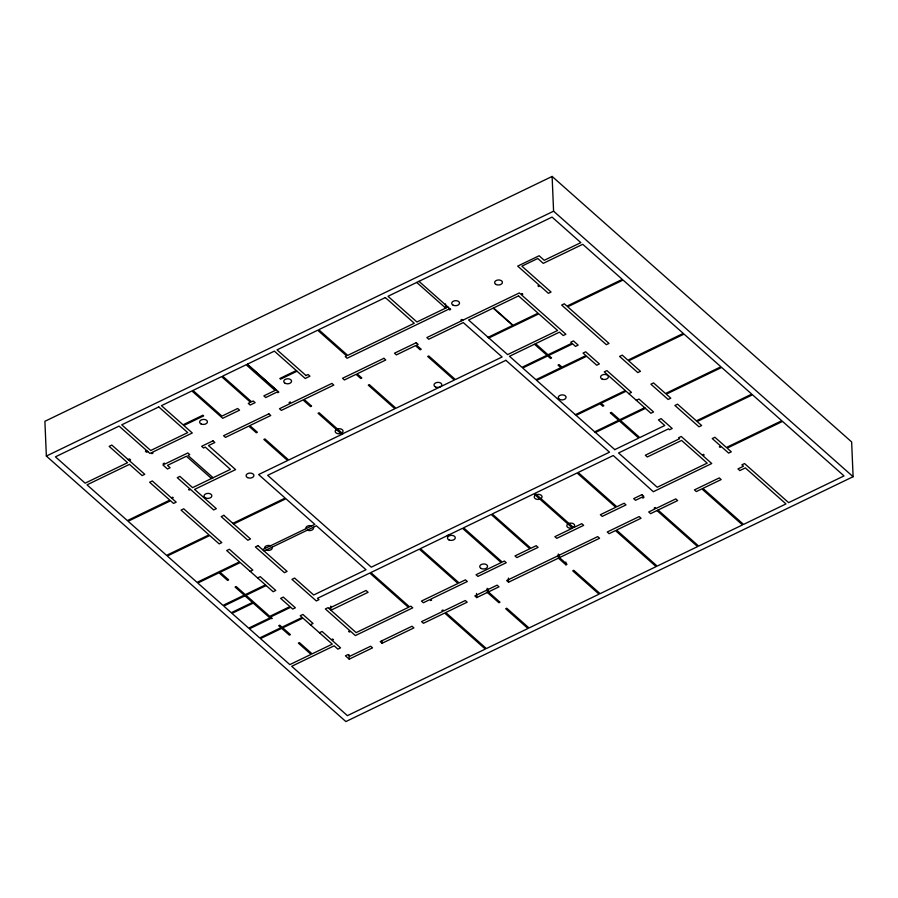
<?xml version="1.0" encoding="UTF-8"?>
<svg xmlns="http://www.w3.org/2000/svg" width="898" height="898" viewBox="0 0 898 898"><rect width="100%" height="100%" fill="white"/><g stroke="black" fill="none" stroke-linecap="round" stroke-linejoin="round"><path stroke-width="1.35" d="M337.468 430.479L338.389 429.839M447.305 535.635L449.617 534.523M336.402 429.525L336.099 429.704A3.906 2.514 -2.4 0 0 335.919 432.78A3.906 2.514 -2.4 0 0 340.465 433.577L340.825 433.442M341.88 432.926L342.116 432.78A3.906 2.514 -2.4 0 0 342.284 429.704A3.906 2.514 -2.4 0 0 337.749 428.918L337.468 429.019M535.433 495.18L535.129 495.37A3.906 2.514 -2.4 0 0 534.95 498.435A3.906 2.514 -2.4 0 0 539.496 499.232L539.855 499.108M540.91 498.581L541.146 498.435A3.906 2.514 -2.4 0 0 541.326 495.37A3.906 2.514 -2.4 0 0 536.779 494.574L536.499 494.675M567.929 523.994L567.738 524.106A3.906 2.514 -2.4 0 0 567.558 527.182A3.906 2.514 -2.4 0 0 572.093 527.979L572.329 527.889M573.407 527.395L573.743 527.182A3.906 2.514 -2.4 0 0 573.923 524.106A3.906 2.514 -2.4 0 0 569.377 523.309L568.973 523.467M552.124 176.435L44.9 421.297L46.359 456.061L345.876 721.565L853.1 476.703L851.641 441.939L552.124 176.435L553.583 211.198L853.1 476.703M46.359 456.061L553.583 211.198M247.298 364.206L278.829 392.157L277.774 392.673L277.078 392.056L265.729 397.533L263.855 395.861L276.169 389.923L247.208 364.251L274.373 351.14L305.219 378.473L309.967 376.172L308.093 374.511L305.825 375.611M296.284 370.548L279.817 378.507L280.569 379.169L297.036 371.222M128.145 459.563L129.469 458.923L130.558 459.877L129.222 460.517M146.711 450.594L145.386 451.234L146.464 452.199L147.788 451.559M447.922 307.004L416.941 321.967L387.981 296.295L552.046 217.092L580.849 242.628L544.244 260.297L539.126 255.762L517.697 266.111L539.238 285.194L537.913 285.833L538.744 286.574L540.068 285.934L548.409 293.32L551.058 292.041L521.861 266.156L537.767 258.478L543.268 263.35L582.735 244.301L622.314 279.39L566.93 306.117L564.303 303.782L561.654 305.062L606.352 344.686L609.001 343.406L567.693 306.79L623.066 280.053L683.277 333.416L627.893 360.154L622.247 355.148L619.598 356.427L637.805 372.58L640.465 371.301L628.645 360.828L684.029 334.09L720.903 366.777L665.519 393.515L653.553 382.907L650.904 384.187L668.134 399.464L670.784 398.184L666.271 394.177L721.655 367.439L751.749 394.121L696.377 420.859L677.563 404.179L674.903 405.458L698.992 426.808L701.641 425.529L697.129 421.532L752.502 394.794L781.776 420.747L726.403 447.473L714.887 437.27L712.237 438.55L720.679 446.037L719.354 446.676L720.106 447.35L721.431 446.699L728.637 453.097L731.298 451.817L727.155 448.147L782.54 421.409L844.019 475.906L788.635 502.644L744.543 463.559L741.883 464.838L743.465 466.23L737.954 468.902L739.829 470.563L745.351 467.903L785.986 503.924L743.544 524.41L702.91 488.389L721.161 479.577L719.276 477.916L694.446 489.893L696.332 491.565L701.854 488.905L742.489 524.926L698.666 546.074L658.032 510.053M449.797 308.676L347.099 358.257L345.225 356.585L346.639 355.9L317.69 330.228L277.022 349.861L305.982 375.521M488.097 337.311L512.691 325.435L493.17 308.137L468.588 320.014L507.617 354.609L557.591 330.486L538.8 313.862L488.849 337.974M341.689 434.217L394.896 408.747L368.281 385.152L369.336 384.647L395.962 408.242L454.309 380.067L427.695 356.472L428.75 355.967L455.365 379.551L502.105 356.989L463.278 322.573L428.739 339.242L426.853 337.581L519.302 292.95L520.672 294.162L521.996 293.523L522.827 294.252L521.502 294.892L565.897 334.247L563.237 335.526L559.443 332.17L535.534 343.709L548.005 354.755L571.914 343.216L570.769 342.205L573.418 340.914L578.166 345.124L575.517 346.404L572.666 343.878L548.757 355.428L551.585 357.943L550.53 358.448L547.69 355.945L522.692 368.012L535.938 379.719L560.891 367.641L558.051 365.127L559.117 364.61L561.946 367.125L585.911 355.597L583.038 353.082L585.687 351.803L599.381 363.937L596.732 365.217L586.641 356.27L536.667 380.393L575.371 414.674M232.874 523.343L285.171 498.087L258.613 474.548L287.629 460.528L263.855 439.448L264.91 438.942L288.696 460.023L341.846 434.363L318.072 413.282L319.127 412.766L342.901 433.835M233.626 524.005L285.923 498.76L314.85 524.398L262.542 549.643M264.102 551.024L316.399 525.779L366.002 569.736L313.694 594.992L294.611 578.076L291.962 579.356L316.321 600.953L318.981 599.673L317.454 598.326L369.785 573.059L408.467 607.351L356.136 632.607L328.006 607.677L325.357 608.956L349.928 630.744L348.604 631.384L349.356 632.046L350.68 631.406L355.372 635.56L412.754 607.856L410.869 606.184L409.522 606.835L370.84 572.554L419.321 549.149L458.002 583.431L421.476 601.065L423.362 602.738L429.626 599.707L430.569 600.538L431.635 600.032L430.692 599.19L467.319 581.511L465.433 579.85L459.069 582.925L420.387 548.633L462.504 528.305L501.185 562.586L476.041 574.731L477.927 576.393L506.259 562.72L504.373 561.048L502.251 562.081L463.57 527.788L491.15 514.475L529.831 548.757L514.981 555.929L516.866 557.591L538.082 547.353L536.196 545.692L530.898 548.251L492.216 513.959L533.906 493.833L572.587 528.125L554.874 536.678L556.749 538.34L583.666 525.352L581.781 523.68L573.642 527.609L534.961 493.316L577.088 472.988L615.77 507.28L600.347 514.722L602.232 516.384L626.007 504.912L624.121 503.239L616.825 506.764L578.144 472.471L613.267 455.522L653.317 491.722L711.732 463.525L702.865 455.668L704.189 455.028L703.437 454.354L702.113 455.005L681.223 436.473L678.562 437.764L679.606 438.684L645.325 455.23L647.301 456.981L681.582 440.435L707.197 463.132L657.246 487.255L618.565 452.962L668.516 428.851L669.549 429.76L672.198 428.481L661.096 418.636L658.447 419.916L664.756 425.517L639.78 437.573L620.439 420.421L645.415 408.366M250.194 571.386L252.854 570.107L229.338 549.262L226.689 550.541L239.474 561.879L197.044 582.364L167.309 556.019L209.75 535.534L219.157 543.874L221.806 542.594L183.72 508.818L181.059 510.098L208.998 534.86L166.557 555.357L128.111 521.267L170.541 500.781L173.538 503.43L176.188 502.15L171.9 498.356L173.235 497.716L172.697 497.234L171.372 497.874L152.301 480.969L149.64 482.248L169.789 500.107L127.359 520.593L87.016 484.841L129.458 464.356L142.12 475.581L144.769 474.301L111.801 445.071L109.152 446.351L127.572 462.683L85.13 483.169L55.429 456.835L119.075 426.101L149.921 453.445L151.055 452.895L151.919 453.67L152.974 453.153L152.11 452.39L192.284 432.993L183.809 425.472L203.644 415.897L202.892 415.224L183.046 424.81L161.438 405.66L191.891 390.956L222.738 418.288L239.553 410.173L237.678 408.5L221.918 416.111L192.958 390.439L221.57 376.632L250.531 402.293L248.286 403.382L250.16 405.054L255.122 402.652L253.247 400.991L251.586 401.788L222.625 376.116L246.142 364.768L275.102 390.439M575.349 414.685L625.322 390.563L604.253 371.884L606.913 370.605L631.474 392.381L628.813 393.661M257.591 577.942L260.252 576.662L275.776 590.435L273.127 591.715L240.226 562.552L220.077 572.284L228.642 579.884L227.587 580.389L219.011 572.789L197.796 583.038L223.007 605.387L244.222 595.138L235.108 587.067L236.174 586.551L245.289 594.633L265.438 584.901M636.345 400.328L638.994 399.049L653.564 411.969L650.915 413.248L626.074 391.225L601.099 403.281L603.838 405.716L602.783 406.222L600.032 403.797L576.101 415.347L614.804 449.629M266.19 585.563L246.041 595.295L269.77 616.342L289.931 606.61L280.659 598.382L283.308 597.103L295.363 607.789L292.714 609.069L290.683 607.273L270.523 617.005L272.229 618.52L270.646 618.565L249.431 628.813L259.724 637.939L280.951 627.691L278.694 625.693L279.761 625.188L282.006 627.186L302.166 617.454L300.235 615.736L302.884 614.457L313.043 623.459L310.382 624.739M594.689 431.826L618.621 420.275L610.303 412.9L611.37 412.384L619.687 419.759L644.663 407.703M595.441 432.488L619.373 420.938L638.714 438.078L614.782 449.64M328.859 608.429L366.036 590.48L368.09 592.298L330.913 610.247L330.733 606.083M319.419 632.742L322.068 631.462L331.362 639.702L332.687 639.062L333.45 639.735L332.114 640.375L340.566 647.862L337.906 649.142L334.146 645.808L291.715 666.294L347.403 715.65L485.324 649.074L444.678 613.053L423.463 623.291L421.577 621.629L442.804 611.381L441.861 610.55L442.916 610.034L443.859 610.876L465.287 600.526L467.173 602.188L445.745 612.537L486.379 648.558L527.968 628.488L505.697 608.743L506.753 608.227L529.034 627.971L599.056 594.173L572.711 570.825L573.777 570.309L600.111 593.657L656.124 566.616L615.489 530.595L609.125 533.67L607.239 531.998L639.174 516.586L641.06 518.247L616.556 530.078L657.19 566.099L697.611 546.59L656.977 510.569M349.199 659.143L372.535 647.873L370.661 646.212L349.973 656.191L348.087 654.53L345.438 655.809L349.199 659.143L349.03 654.979M382.088 643.271L413.911 627.904L412.036 626.232L380.202 641.599L382.088 643.271L381.976 640.51M476.726 597.585L498.996 586.832L497.122 585.159L474.84 595.913L476.726 597.585L476.546 593.443M558.41 558.152L565.942 564.82L566.997 564.303L559.476 557.636L599.572 538.272L597.698 536.611L506.663 580.546L508.549 582.218L558.41 558.152L558.242 553.976M311.707 525.914L311.314 525.768A3.906 2.514 -2.4 0 0 305.803 528.428L305.904 528.709M307.341 530.157L308.059 530.426A3.906 2.514 -2.4 0 0 313.57 527.766L313.38 527.238M270.523 545.793L270.051 545.614A3.906 2.514 -2.4 0 0 264.54 548.274L264.663 548.622M266.156 550.036L266.796 550.272A3.906 2.514 -2.4 0 0 272.307 547.612L272.139 547.14M418.962 281.332L450.661 309.44L449.64 309.933L448.776 309.17M462.818 320.216L461.954 319.452L460.932 319.946L461.796 320.709M416.717 282.421L445.677 308.093L445.498 303.917M213.118 477.758L187.974 455.477L189.747 454.624L187.862 452.951L165.131 463.929L164.267 463.155L163.2 463.671L164.065 464.434L162.942 464.984L167.466 469.003L170.126 467.723L167.477 465.366L186.391 456.24L211.524 478.522M565.819 562.058L565.942 564.82M559.353 554.852L559.476 557.636M508.38 578.076L508.549 582.218M488.276 589.167L488.389 591.95L499.984 602.221L498.918 602.738L487.333 592.467L487.154 588.291M158.789 406.94L121.735 424.821L150.696 450.493L187.738 432.611L158.789 406.94M385.332 297.575L318.745 329.712L347.706 355.384L414.281 323.246L385.332 297.575M290.121 402.169L289.055 402.674L290.099 403.595L279.491 408.725L281.366 410.386L303.019 399.936L310.54 406.603L311.606 406.098L304.085 399.419L333.798 385.074L331.923 383.412L291.154 403.09L290.121 402.169M212.972 440.828L201.657 446.295L203.532 447.967L205.305 447.114L230.416 469.373L192.587 487.636L179.903 476.389L177.254 477.669L189.938 488.916L188.602 489.556L189.141 490.027L190.466 489.388L213.657 509.941L216.317 508.661L194.585 489.399L235.59 469.609L208.482 445.576L214.847 442.501L212.972 440.828M268.872 413.843L223.58 435.71L225.454 437.382L248.802 426.112L256.323 432.78L257.389 432.275L249.857 425.596L270.758 415.505L268.872 413.843M383.895 358.324L342.531 378.283L344.417 379.955L356.068 374.331L360.749 378.485L361.815 377.968L357.123 373.815L385.77 359.986L383.895 358.324M416.245 342.699L394.503 353.195L396.377 354.867L415.482 345.651L420.163 349.805L421.229 349.288L416.537 345.135L418.131 344.361L416.245 342.699M518.528 295.902L493.552 307.958L513.072 325.256L538.07 313.189L518.528 295.902M534.467 344.226L509.503 356.281L521.962 367.327L546.938 355.271L534.467 344.226M505.877 360.322L267.671 475.323L371.301 567.177L609.495 452.188L505.877 360.322M223.838 515.34L221.189 516.619L247.848 540.248L250.497 538.968L223.838 515.34M258.029 545.647L255.38 546.927L284.43 572.677L287.091 571.397L258.029 545.647M244.974 595.812L223.759 606.049L231.257 612.705L252.473 602.457L244.974 595.812M253.225 603.119L232.01 613.368L248.679 628.14L269.894 617.903L253.225 603.119M281.703 628.364L260.476 638.601L289.829 664.621L311.045 654.373L298.372 643.136L299.427 642.631L312.111 653.867L332.271 644.135L302.918 618.116L282.758 627.848L290.402 634.617L289.336 635.133L281.703 628.364M641.89 494.663L633.674 498.626L635.56 500.298L641.924 497.223L642.867 498.053L643.922 497.548L642.979 496.717L643.765 496.336L641.89 494.663M655.214 507.55L654.148 508.066L655.091 508.897L648.726 511.972L650.612 513.645L677.664 500.579L675.779 498.906L656.157 508.391L655.214 507.55M448.888 539.878A3.906 2.514 -2.4 0 0 455.23 538.205A3.906 2.514 -2.4 0 0 450.021 535.545A3.906 2.514 -2.4 0 0 448.888 539.878M481.16 568.479A3.906 2.514 -2.4 0 0 487.502 566.806A3.906 2.514 -2.4 0 0 482.293 564.146A3.906 2.514 -2.4 0 0 481.16 568.479M201.029 423.923A3.906 2.514 -2.4 0 0 207.371 422.251A3.906 2.514 -2.4 0 0 202.162 419.591A3.906 2.514 -2.4 0 0 201.029 423.923M285.182 383.3A3.906 2.514 -2.4 0 0 291.513 381.628A3.906 2.514 -2.4 0 0 286.316 378.967A3.906 2.514 -2.4 0 0 285.182 383.3M453.131 305.185A3.906 2.514 -2.4 0 0 459.462 303.513A3.906 2.514 -2.4 0 0 454.265 300.852A3.906 2.514 -2.4 0 0 453.131 305.185M247.522 477.59A3.906 2.514 -2.4 0 0 253.853 475.918A3.906 2.514 -2.4 0 0 248.656 473.257A3.906 2.514 -2.4 0 0 247.522 477.59M205.451 497.896A3.906 2.514 -2.4 0 0 211.793 496.224A3.906 2.514 -2.4 0 0 206.585 493.563A3.906 2.514 -2.4 0 0 205.451 497.896M435.429 386.881A3.906 2.514 -2.4 0 0 441.771 385.208A3.906 2.514 -2.4 0 0 436.563 382.548A3.906 2.514 -2.4 0 0 435.429 386.881M496.044 284.475A3.906 2.514 -2.4 0 0 502.375 282.791A3.906 2.514 -2.4 0 0 497.178 280.142A3.906 2.514 -2.4 0 0 496.044 284.475M559.544 399.318A3.906 2.514 -2.4 0 0 565.987 397.825A3.906 2.514 -2.4 0 0 560.969 395.019A3.906 2.514 -2.4 0 0 559.544 399.318M601.986 378.967A3.906 2.514 -2.4 0 0 608.328 377.295A3.906 2.514 -2.4 0 0 603.119 374.634A3.906 2.514 -2.4 0 0 601.986 378.967"/></g></svg>
